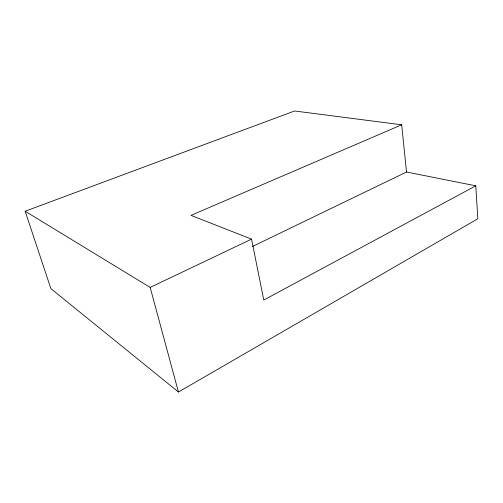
<?xml version="1.0" encoding="UTF-8"?>
<svg xmlns="http://www.w3.org/2000/svg" width="503" height="503" viewBox="0 0 503 503"><rect width="100%" height="100%" fill="white"/><g stroke="black" fill="none" stroke-linecap="round" stroke-linejoin="round"><path stroke-width="0.75" d="M406.525 172.013L401.671 124.794L294.601 110.981L25.15 211.229L50.891 288.634L178.446 392.019L477.85 218.736L475.775 185.814L406.525 172.013L252.525 246.451M475.775 185.814L263.779 300.033L251.544 239.139L190.983 215.366L401.671 124.794M25.15 211.229L150.164 287.402L251.544 239.139M150.164 287.402L178.446 392.019"/></g></svg>
